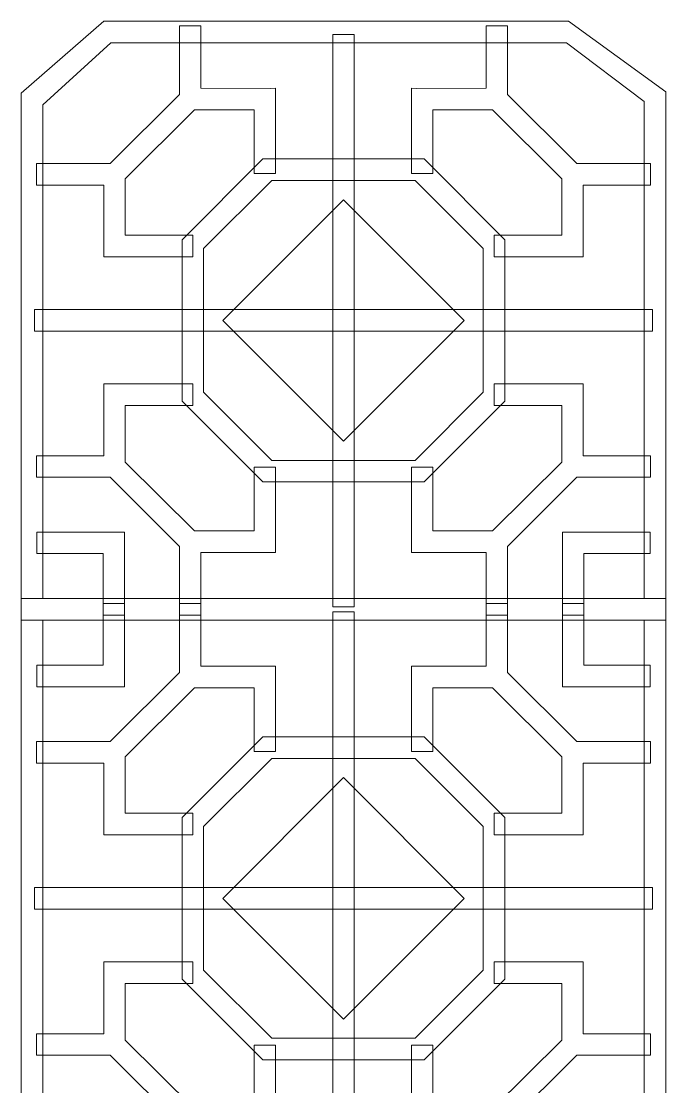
# Model space of a CAD drawing. Header units: centimetres. Extents: x -47 to 6, y -113 to 82.
# Drawn here: x -47.3 to 6.5, y -7.1 to 81.8 of the extents above; entities that cross this region are included whole.
import ezdxf

# ---------------------------------------------------------------- set-up
doc = ezdxf.new("R2010")
doc.units = ezdxf.units.CM
doc.header["$MEASUREMENT"] = 0
doc.layers.add('layer 1', color=7, linetype='Continuous')

msp = doc.modelspace()

# ---------------------------------------------------------------- linework, layer by layer
at = {"layer": 'layer 1', "color": 250, "lineweight": 9}
for points, knots in [([(-40.44845, 81.8181), (-40.44845, 81.8181), (-1.64592, 81.8181), (-1.64592, 81.8181), (-1.64592, 81.8181), (-1.64592, 81.8181), (6.48344, 75.93014), (6.48344, 75.93014), (6.48344, 75.93014), (6.48344, 75.93014), (6.48344, 31.83035), (6.48344, 31.83035), (6.48344, 31.83035), (6.48344, 31.83035), (-47.32773, 31.83035), (-47.32773, 31.83035), (-47.32773, 31.83035), (-47.32773, 31.83035), (-47.32773, 75.80615), (-47.32773, 75.80615), (-47.32773, 75.80615), (-47.32773, 75.80615), (-40.44845, 81.8181), (-40.44845, 81.8181)], [0, 0, 0, 0, 0.14285714, 0.14285714, 0.14285714, 0.14285714, 0.28571429, 0.28571429, 0.28571429, 0.28571429, 0.42857143, 0.42857143, 0.42857143, 0.42857143, 0.57142857, 0.57142857, 0.57142857, 0.57142857, 0.71428571, 0.71428571, 0.71428571, 0.71428571, 1, 1, 1, 1]), ([(-32.32628, 81.45212), (-32.32628, 81.45212), (-32.32628, 76.22364), (-32.32628, 76.22364), (-32.32628, 76.22364), (-32.32628, 76.22364), (-26.51438, 76.22304), (-26.51438, 76.22304), (-26.51438, 76.22304), (-26.51438, 76.22304), (-26.0885, 76.22364), (-26.0885, 76.22364), (-26.0885, 76.22364), (-26.0885, 76.22364), (-26.0885, 74.53212), (-26.0885, 74.53212), (-26.0885, 74.53212), (-26.0885, 74.53212), (-26.0885, 74.42551), (-26.0885, 74.42551), (-26.0885, 74.42551), (-26.0885, 74.42551), (-26.0891, 69.11017), (-26.0891, 69.11017), (-26.0891, 69.11017), (-26.0891, 69.11017), (-27.88664, 69.10778), (-27.88664, 69.10778), (-27.88664, 69.10778), (-27.88664, 69.10778), (-27.88604, 74.42551), (-27.88604, 74.42551), (-27.88604, 74.42551), (-27.88604, 74.42551), (-32.86836, 74.4261), (-32.86836, 74.4261), (-32.86836, 74.4261), (-32.86836, 74.4261), (-38.64252, 68.67531), (-38.64252, 68.67531), (-38.64252, 68.67531), (-38.64252, 68.67531), (-38.64312, 63.95476), (-38.64312, 63.95476), (-38.64312, 63.95476), (-38.64312, 63.95476), (-33.01451, 63.95416), (-33.01451, 63.95416), (-33.01451, 63.95416), (-33.01451, 63.95416), (-33.01211, 62.15663), (-33.01211, 62.15663), (-33.01211, 62.15663), (-33.01211, 62.15663), (-40.01658, 62.15723), (-40.01658, 62.15723), (-40.01658, 62.15723), (-40.01658, 62.15723), (-40.44066, 62.15663), (-40.44066, 62.15663), (-40.44066, 62.15663), (-40.44066, 62.15663), (-40.44066, 63.85414), (-40.44066, 63.85414), (-40.44066, 63.85414), (-40.44066, 63.85414), (-40.44066, 63.95476), (-40.44066, 63.95476), (-40.44066, 63.95476), (-40.44066, 63.95476), (-40.44006, 68.14641), (-40.44006, 68.14641), (-40.44006, 68.14641), (-40.44006, 68.14641), (-46.0555, 68.14641), (-46.0555, 68.14641), (-46.0555, 68.14641), (-46.0555, 68.14641), (-46.0555, 69.94335), (-46.0555, 69.94335), (-46.0555, 69.94335), (-46.0555, 69.94335), (-39.91356, 69.94335), (-39.91356, 69.94335), (-39.91356, 69.94335), (-39.91356, 69.94335), (-34.12382, 75.70852), (-34.12382, 75.70852), (-34.12382, 75.70852), (-34.12382, 75.70852), (-34.12322, 81.45032), (-34.12322, 81.45032), (-34.12322, 81.45032), (-34.12322, 81.45032), (-32.32628, 81.45212), (-32.32628, 81.45212)], [0, 0, 0, 0, 0.04, 0.04, 0.04, 0.04, 0.08, 0.08, 0.08, 0.08, 0.12, 0.12, 0.12, 0.12, 0.16, 0.16, 0.16, 0.16, 0.2, 0.2, 0.2, 0.2, 0.24, 0.24, 0.24, 0.24, 0.28, 0.28, 0.28, 0.28, 0.32, 0.32, 0.32, 0.32, 0.36, 0.36, 0.36, 0.36, 0.4, 0.4, 0.4, 0.4, 0.44, 0.44, 0.44, 0.44, 0.48, 0.48, 0.48, 0.48, 0.52, 0.52, 0.52, 0.52, 0.56, 0.56, 0.56, 0.56, 0.6, 0.6, 0.6, 0.6, 0.64, 0.64, 0.64, 0.64, 0.68, 0.68, 0.68, 0.68, 0.72, 0.72, 0.72, 0.72, 0.76, 0.76, 0.76, 0.76, 0.8, 0.8, 0.8, 0.8, 0.84, 0.84, 0.84, 0.84, 0.88, 0.88, 0.88, 0.88, 0.92, 0.92, 0.92, 0.92, 1, 1, 1, 1]), ([(-8.51802, 81.45212), (-8.51802, 81.45212), (-8.51802, 76.22364), (-8.51802, 76.22364), (-8.51802, 76.22364), (-8.51802, 76.22364), (-14.32992, 76.22304), (-14.32992, 76.22304), (-14.32992, 76.22304), (-14.32992, 76.22304), (-14.7558, 76.22364), (-14.7558, 76.22364), (-14.7558, 76.22364), (-14.7558, 76.22364), (-14.7558, 74.53212), (-14.7558, 74.53212), (-14.7558, 74.53212), (-14.7558, 74.53212), (-14.7558, 74.42551), (-14.7558, 74.42551), (-14.7558, 74.42551), (-14.7558, 74.42551), (-14.7552, 69.11017), (-14.7552, 69.11017), (-14.7552, 69.11017), (-14.7552, 69.11017), (-12.95766, 69.10778), (-12.95766, 69.10778), (-12.95766, 69.10778), (-12.95766, 69.10778), (-12.95826, 74.42551), (-12.95826, 74.42551), (-12.95826, 74.42551), (-12.95826, 74.42551), (-7.97594, 74.4261), (-7.97594, 74.4261), (-7.97594, 74.4261), (-7.97594, 74.4261), (-2.20177, 68.67531), (-2.20177, 68.67531), (-2.20177, 68.67531), (-2.20177, 68.67531), (-2.20118, 63.95476), (-2.20118, 63.95476), (-2.20118, 63.95476), (-2.20118, 63.95476), (-7.82979, 63.95416), (-7.82979, 63.95416), (-7.82979, 63.95416), (-7.82979, 63.95416), (-7.83219, 62.15663), (-7.83219, 62.15663), (-7.83219, 62.15663), (-7.83219, 62.15663), (-0.82771, 62.15723), (-0.82771, 62.15723), (-0.82771, 62.15723), (-0.82771, 62.15723), (-0.40364, 62.15663), (-0.40364, 62.15663), (-0.40364, 62.15663), (-0.40364, 62.15663), (-0.40364, 63.85414), (-0.40364, 63.85414), (-0.40364, 63.85414), (-0.40364, 63.85414), (-0.40364, 63.95476), (-0.40364, 63.95476), (-0.40364, 63.95476), (-0.40364, 63.95476), (-0.40424, 68.14641), (-0.40424, 68.14641), (-0.40424, 68.14641), (-0.40424, 68.14641), (5.2112, 68.14641), (5.2112, 68.14641), (5.2112, 68.14641), (5.2112, 68.14641), (5.2112, 69.94335), (5.2112, 69.94335), (5.2112, 69.94335), (5.2112, 69.94335), (-0.93074, 69.94335), (-0.93074, 69.94335), (-0.93074, 69.94335), (-0.93074, 69.94335), (-6.72048, 75.70852), (-6.72048, 75.70852), (-6.72048, 75.70852), (-6.72048, 75.70852), (-6.72108, 81.45032), (-6.72108, 81.45032), (-6.72108, 81.45032), (-6.72108, 81.45032), (-8.51802, 81.45212), (-8.51802, 81.45212)], [0, 0, 0, 0, 0.04, 0.04, 0.04, 0.04, 0.08, 0.08, 0.08, 0.08, 0.12, 0.12, 0.12, 0.12, 0.16, 0.16, 0.16, 0.16, 0.2, 0.2, 0.2, 0.2, 0.24, 0.24, 0.24, 0.24, 0.28, 0.28, 0.28, 0.28, 0.32, 0.32, 0.32, 0.32, 0.36, 0.36, 0.36, 0.36, 0.4, 0.4, 0.4, 0.4, 0.44, 0.44, 0.44, 0.44, 0.48, 0.48, 0.48, 0.48, 0.52, 0.52, 0.52, 0.52, 0.56, 0.56, 0.56, 0.56, 0.6, 0.6, 0.6, 0.6, 0.64, 0.64, 0.64, 0.64, 0.68, 0.68, 0.68, 0.68, 0.72, 0.72, 0.72, 0.72, 0.76, 0.76, 0.76, 0.76, 0.8, 0.8, 0.8, 0.8, 0.84, 0.84, 0.84, 0.84, 0.88, 0.88, 0.88, 0.88, 0.92, 0.92, 0.92, 0.92, 1, 1, 1, 1]), ([(-19.52349, 80.70813), (-19.52349, 80.70813), (-21.32043, 80.70813), (-21.32043, 80.70813), (-21.32043, 80.70813), (-21.32043, 80.70813), (-21.32043, 32.9396), (-21.32043, 32.9396), (-21.32043, 32.9396), (-21.32043, 32.9396), (-19.52349, 32.9396), (-19.52349, 32.9396), (-19.52349, 32.9396), (-19.52349, 32.9396), (-19.52349, 80.70813), (-19.52349, 80.70813)], [0, 0, 0, 0, 0.2, 0.2, 0.2, 0.2, 0.4, 0.4, 0.4, 0.4, 0.6, 0.6, 0.6, 0.6, 1, 1, 1, 1]), ([(-39.84887, 80.02116), (-39.84887, 80.02116), (-1.78788, 80.02116), (-1.78788, 80.02116), (-1.78788, 80.02116), (-1.78788, 80.02116), (4.6865, 75.12092), (4.6865, 75.12092), (4.6865, 75.12092), (4.6865, 75.12092), (4.6865, 33.62729), (4.6865, 33.62729), (4.6865, 33.62729), (4.6865, 33.62729), (-45.53079, 33.62729), (-45.53079, 33.62729), (-45.53079, 33.62729), (-45.53079, 33.62729), (-45.53079, 74.84659), (-45.53079, 74.84659), (-45.53079, 74.84659), (-45.53079, 74.84659), (-39.84887, 80.02116), (-39.84887, 80.02116)], [0, 0, 0, 0, 0.14285714, 0.14285714, 0.14285714, 0.14285714, 0.28571429, 0.28571429, 0.28571429, 0.28571429, 0.42857143, 0.42857143, 0.42857143, 0.42857143, 0.57142857, 0.57142857, 0.57142857, 0.57142857, 0.71428571, 0.71428571, 0.71428571, 0.71428571, 1, 1, 1, 1]), ([(-27.16427, 70.3273), (-27.16427, 70.3273), (-13.68722, 70.3273), (-13.68722, 70.3273), (-13.68722, 70.3273), (-13.68722, 70.3273), (-6.94869, 63.58879), (-6.94869, 63.58879), (-6.94869, 63.58879), (-6.94869, 63.58879), (-6.94869, 50.11177), (-6.94869, 50.11177), (-6.94869, 50.11177), (-6.94869, 50.11177), (-13.68722, 43.37327), (-13.68722, 43.37327), (-13.68722, 43.37327), (-13.68722, 43.37327), (-27.16427, 43.37327), (-27.16427, 43.37327), (-27.16427, 43.37327), (-27.16427, 43.37327), (-33.90279, 50.11177), (-33.90279, 50.11177), (-33.90279, 50.11177), (-33.90279, 50.11177), (-33.90279, 63.58879), (-33.90279, 63.58879), (-33.90279, 63.58879), (-33.90279, 63.58879), (-27.16427, 70.3273), (-27.16427, 70.3273)], [0, 0, 0, 0, 0.11111111, 0.11111111, 0.11111111, 0.11111111, 0.22222222, 0.22222222, 0.22222222, 0.22222222, 0.33333333, 0.33333333, 0.33333333, 0.33333333, 0.44444444, 0.44444444, 0.44444444, 0.44444444, 0.55555556, 0.55555556, 0.55555556, 0.55555556, 0.66666667, 0.66666667, 0.66666667, 0.66666667, 0.77777778, 0.77777778, 0.77777778, 0.77777778, 1, 1, 1, 1]), ([(-26.41974, 68.53036), (-26.41974, 68.53036), (-14.43175, 68.53036), (-14.43175, 68.53036), (-14.43175, 68.53036), (-14.43175, 68.53036), (-8.74563, 62.84426), (-8.74563, 62.84426), (-8.74563, 62.84426), (-8.74563, 62.84426), (-8.74563, 50.8563), (-8.74563, 50.8563), (-8.74563, 50.8563), (-8.74563, 50.8563), (-14.43175, 45.1702), (-14.43175, 45.1702), (-14.43175, 45.1702), (-14.43175, 45.1702), (-26.41974, 45.1702), (-26.41974, 45.1702), (-26.41974, 45.1702), (-26.41974, 45.1702), (-32.10585, 50.8563), (-32.10585, 50.8563), (-32.10585, 50.8563), (-32.10585, 50.8563), (-32.10585, 62.84426), (-32.10585, 62.84426), (-32.10585, 62.84426), (-32.10585, 62.84426), (-26.41974, 68.53036), (-26.41974, 68.53036)], [0, 0, 0, 0, 0.11111111, 0.11111111, 0.11111111, 0.11111111, 0.22222222, 0.22222222, 0.22222222, 0.22222222, 0.33333333, 0.33333333, 0.33333333, 0.33333333, 0.44444444, 0.44444444, 0.44444444, 0.44444444, 0.55555556, 0.55555556, 0.55555556, 0.55555556, 0.66666667, 0.66666667, 0.66666667, 0.66666667, 0.77777778, 0.77777778, 0.77777778, 0.77777778, 1, 1, 1, 1]), ([(-20.42574, 66.92872), (-20.42574, 66.92872), (-10.3478, 56.8508), (-10.3478, 56.8508), (-10.3478, 56.8508), (-10.3478, 56.8508), (-20.42574, 46.77289), (-20.42574, 46.77289), (-20.42574, 46.77289), (-20.42574, 46.77289), (-30.50368, 56.8508), (-30.50368, 56.8508), (-30.50368, 56.8508), (-30.50368, 56.8508), (-20.42574, 66.92872), (-20.42574, 66.92872)], [0, 0, 0, 0, 0.2, 0.2, 0.2, 0.2, 0.4, 0.4, 0.4, 0.4, 0.6, 0.6, 0.6, 0.6, 1, 1, 1, 1]), ([(5.37164, 55.95163), (5.37164, 55.95163), (5.37164, 57.74857), (5.37164, 57.74857), (5.37164, 57.74857), (5.37164, 57.74857), (-46.22388, 57.74857), (-46.22388, 57.74857), (-46.22388, 57.74857), (-46.22388, 57.74857), (-46.22388, 55.95163), (-46.22388, 55.95163), (-46.22388, 55.95163), (-46.22388, 55.95163), (5.37164, 55.95163), (5.37164, 55.95163)], [0, 0, 0, 0, 0.2, 0.2, 0.2, 0.2, 0.4, 0.4, 0.4, 0.4, 0.6, 0.6, 0.6, 0.6, 1, 1, 1, 1]), ([(-32.32628, 32.24844), (-32.32628, 32.24844), (-32.32628, 37.47692), (-32.32628, 37.47692), (-32.32628, 37.47692), (-32.32628, 37.47692), (-26.51438, 37.47752), (-26.51438, 37.47752), (-26.51438, 37.47752), (-26.51438, 37.47752), (-26.0885, 37.47692), (-26.0885, 37.47692), (-26.0885, 37.47692), (-26.0885, 37.47692), (-26.0885, 39.16844), (-26.0885, 39.16844), (-26.0885, 39.16844), (-26.0885, 39.16844), (-26.0885, 39.27506), (-26.0885, 39.27506), (-26.0885, 39.27506), (-26.0885, 39.27506), (-26.0891, 44.59039), (-26.0891, 44.59039), (-26.0891, 44.59039), (-26.0891, 44.59039), (-27.88664, 44.59279), (-27.88664, 44.59279), (-27.88664, 44.59279), (-27.88664, 44.59279), (-27.88604, 39.27506), (-27.88604, 39.27506), (-27.88604, 39.27506), (-27.88604, 39.27506), (-32.86836, 39.27446), (-32.86836, 39.27446), (-32.86836, 39.27446), (-32.86836, 39.27446), (-38.64252, 45.02525), (-38.64252, 45.02525), (-38.64252, 45.02525), (-38.64252, 45.02525), (-38.64312, 49.7458), (-38.64312, 49.7458), (-38.64312, 49.7458), (-38.64312, 49.7458), (-33.01451, 49.7464), (-33.01451, 49.7464), (-33.01451, 49.7464), (-33.01451, 49.7464), (-33.01211, 51.54393), (-33.01211, 51.54393), (-33.01211, 51.54393), (-33.01211, 51.54393), (-40.01658, 51.54333), (-40.01658, 51.54333), (-40.01658, 51.54333), (-40.01658, 51.54333), (-40.44066, 51.54393), (-40.44066, 51.54393), (-40.44066, 51.54393), (-40.44066, 51.54393), (-40.44066, 49.84643), (-40.44066, 49.84643), (-40.44066, 49.84643), (-40.44066, 49.84643), (-40.44066, 49.7458), (-40.44066, 49.7458), (-40.44066, 49.7458), (-40.44066, 49.7458), (-40.44006, 45.55415), (-40.44006, 45.55415), (-40.44006, 45.55415), (-40.44006, 45.55415), (-46.0555, 45.55415), (-46.0555, 45.55415), (-46.0555, 45.55415), (-46.0555, 45.55415), (-46.0555, 43.75721), (-46.0555, 43.75721), (-46.0555, 43.75721), (-46.0555, 43.75721), (-39.91356, 43.75721), (-39.91356, 43.75721), (-39.91356, 43.75721), (-39.91356, 43.75721), (-34.12382, 37.99204), (-34.12382, 37.99204), (-34.12382, 37.99204), (-34.12382, 37.99204), (-34.12322, 32.25024), (-34.12322, 32.25024), (-34.12322, 32.25024), (-34.12322, 32.25024), (-32.32628, 32.24844), (-32.32628, 32.24844)], [0, 0, 0, 0, 0.04, 0.04, 0.04, 0.04, 0.08, 0.08, 0.08, 0.08, 0.12, 0.12, 0.12, 0.12, 0.16, 0.16, 0.16, 0.16, 0.2, 0.2, 0.2, 0.2, 0.24, 0.24, 0.24, 0.24, 0.28, 0.28, 0.28, 0.28, 0.32, 0.32, 0.32, 0.32, 0.36, 0.36, 0.36, 0.36, 0.4, 0.4, 0.4, 0.4, 0.44, 0.44, 0.44, 0.44, 0.48, 0.48, 0.48, 0.48, 0.52, 0.52, 0.52, 0.52, 0.56, 0.56, 0.56, 0.56, 0.6, 0.6, 0.6, 0.6, 0.64, 0.64, 0.64, 0.64, 0.68, 0.68, 0.68, 0.68, 0.72, 0.72, 0.72, 0.72, 0.76, 0.76, 0.76, 0.76, 0.8, 0.8, 0.8, 0.8, 0.84, 0.84, 0.84, 0.84, 0.88, 0.88, 0.88, 0.88, 0.92, 0.92, 0.92, 0.92, 1, 1, 1, 1]), ([(-8.51802, 32.24844), (-8.51802, 32.24844), (-8.51802, 37.47692), (-8.51802, 37.47692), (-8.51802, 37.47692), (-8.51802, 37.47692), (-14.32992, 37.47752), (-14.32992, 37.47752), (-14.32992, 37.47752), (-14.32992, 37.47752), (-14.7558, 37.47692), (-14.7558, 37.47692), (-14.7558, 37.47692), (-14.7558, 37.47692), (-14.7558, 39.16844), (-14.7558, 39.16844), (-14.7558, 39.16844), (-14.7558, 39.16844), (-14.7558, 39.27506), (-14.7558, 39.27506), (-14.7558, 39.27506), (-14.7558, 39.27506), (-14.7552, 44.59039), (-14.7552, 44.59039), (-14.7552, 44.59039), (-14.7552, 44.59039), (-12.95766, 44.59279), (-12.95766, 44.59279), (-12.95766, 44.59279), (-12.95766, 44.59279), (-12.95826, 39.27506), (-12.95826, 39.27506), (-12.95826, 39.27506), (-12.95826, 39.27506), (-7.97594, 39.27446), (-7.97594, 39.27446), (-7.97594, 39.27446), (-7.97594, 39.27446), (-2.20177, 45.02525), (-2.20177, 45.02525), (-2.20177, 45.02525), (-2.20177, 45.02525), (-2.20118, 49.7458), (-2.20118, 49.7458), (-2.20118, 49.7458), (-2.20118, 49.7458), (-7.82979, 49.7464), (-7.82979, 49.7464), (-7.82979, 49.7464), (-7.82979, 49.7464), (-7.83219, 51.54393), (-7.83219, 51.54393), (-7.83219, 51.54393), (-7.83219, 51.54393), (-0.82771, 51.54333), (-0.82771, 51.54333), (-0.82771, 51.54333), (-0.82771, 51.54333), (-0.40364, 51.54393), (-0.40364, 51.54393), (-0.40364, 51.54393), (-0.40364, 51.54393), (-0.40364, 49.84643), (-0.40364, 49.84643), (-0.40364, 49.84643), (-0.40364, 49.84643), (-0.40364, 49.7458), (-0.40364, 49.7458), (-0.40364, 49.7458), (-0.40364, 49.7458), (-0.40424, 45.55415), (-0.40424, 45.55415), (-0.40424, 45.55415), (-0.40424, 45.55415), (5.2112, 45.55415), (5.2112, 45.55415), (5.2112, 45.55415), (5.2112, 45.55415), (5.2112, 43.75721), (5.2112, 43.75721), (5.2112, 43.75721), (5.2112, 43.75721), (-0.93074, 43.75721), (-0.93074, 43.75721), (-0.93074, 43.75721), (-0.93074, 43.75721), (-6.72048, 37.99204), (-6.72048, 37.99204), (-6.72048, 37.99204), (-6.72048, 37.99204), (-6.72108, 32.25024), (-6.72108, 32.25024), (-6.72108, 32.25024), (-6.72108, 32.25024), (-8.51802, 32.24844), (-8.51802, 32.24844)], [0, 0, 0, 0, 0.04, 0.04, 0.04, 0.04, 0.08, 0.08, 0.08, 0.08, 0.12, 0.12, 0.12, 0.12, 0.16, 0.16, 0.16, 0.16, 0.2, 0.2, 0.2, 0.2, 0.24, 0.24, 0.24, 0.24, 0.28, 0.28, 0.28, 0.28, 0.32, 0.32, 0.32, 0.32, 0.36, 0.36, 0.36, 0.36, 0.4, 0.4, 0.4, 0.4, 0.44, 0.44, 0.44, 0.44, 0.48, 0.48, 0.48, 0.48, 0.52, 0.52, 0.52, 0.52, 0.56, 0.56, 0.56, 0.56, 0.6, 0.6, 0.6, 0.6, 0.64, 0.64, 0.64, 0.64, 0.68, 0.68, 0.68, 0.68, 0.72, 0.72, 0.72, 0.72, 0.76, 0.76, 0.76, 0.76, 0.8, 0.8, 0.8, 0.8, 0.84, 0.84, 0.84, 0.84, 0.88, 0.88, 0.88, 0.88, 0.92, 0.92, 0.92, 0.92, 1, 1, 1, 1]), ([(-46.01896, 37.38768), (-46.01896, 37.38768), (-40.50355, 37.38768), (-40.50355, 37.38768), (-40.50355, 37.38768), (-40.50355, 37.38768), (-40.50355, 32.25024), (-40.50355, 32.25024), (-40.50355, 32.25024), (-40.50355, 32.25024), (-38.70661, 32.24844), (-38.70661, 32.24844), (-38.70661, 32.24844), (-38.70661, 32.24844), (-38.70661, 37.98665), (-38.70661, 37.98665), (-38.70661, 37.98665), (-38.70661, 37.98665), (-38.70542, 39.18461), (-38.70542, 39.18461), (-38.70542, 39.18461), (-38.70542, 39.18461), (-40.50355, 39.18461), (-40.50355, 39.18461), (-40.50355, 39.18461), (-40.50355, 39.18461), (-46.01717, 39.18461), (-46.01717, 39.18461), (-46.01717, 39.18461), (-46.01717, 39.18461), (-46.01896, 37.38768), (-46.01896, 37.38768)], [0, 0, 0, 0, 0.11111111, 0.11111111, 0.11111111, 0.11111111, 0.22222222, 0.22222222, 0.22222222, 0.22222222, 0.33333333, 0.33333333, 0.33333333, 0.33333333, 0.44444444, 0.44444444, 0.44444444, 0.44444444, 0.55555556, 0.55555556, 0.55555556, 0.55555556, 0.66666667, 0.66666667, 0.66666667, 0.66666667, 0.77777778, 0.77777778, 0.77777778, 0.77777778, 1, 1, 1, 1]), ([(5.17466, 37.38768), (5.17466, 37.38768), (-0.34074, 37.38768), (-0.34074, 37.38768), (-0.34074, 37.38768), (-0.34074, 37.38768), (-0.34074, 32.25024), (-0.34074, 32.25024), (-0.34074, 32.25024), (-0.34074, 32.25024), (-2.13768, 32.24844), (-2.13768, 32.24844), (-2.13768, 32.24844), (-2.13768, 32.24844), (-2.13768, 37.98665), (-2.13768, 37.98665), (-2.13768, 37.98665), (-2.13768, 37.98665), (-2.13888, 39.18461), (-2.13888, 39.18461), (-2.13888, 39.18461), (-2.13888, 39.18461), (-0.34074, 39.18461), (-0.34074, 39.18461), (-0.34074, 39.18461), (-0.34074, 39.18461), (5.17287, 39.18461), (5.17287, 39.18461), (5.17287, 39.18461), (5.17287, 39.18461), (5.17466, 37.38768), (5.17466, 37.38768)], [0, 0, 0, 0, 0.11111111, 0.11111111, 0.11111111, 0.11111111, 0.22222222, 0.22222222, 0.22222222, 0.22222222, 0.33333333, 0.33333333, 0.33333333, 0.33333333, 0.44444444, 0.44444444, 0.44444444, 0.44444444, 0.55555556, 0.55555556, 0.55555556, 0.55555556, 0.66666667, 0.66666667, 0.66666667, 0.66666667, 0.77777778, 0.77777778, 0.77777778, 0.77777778, 1, 1, 1, 1]), ([(-47.32773, -16.36105), (-47.32773, -16.36105), (6.48344, -16.36105), (6.48344, -16.36105), (6.48344, -16.36105), (6.48344, -16.36105), (6.48344, 33.62669), (6.48344, 33.62669), (6.48344, 33.62669), (6.48344, 33.62669), (-47.32773, 33.62669), (-47.32773, 33.62669), (-47.32773, 33.62669), (-47.32773, 33.62669), (-47.32773, -16.36105), (-47.32773, -16.36105)], [0, 0, 0, 0, 0.2, 0.2, 0.2, 0.2, 0.4, 0.4, 0.4, 0.4, 0.6, 0.6, 0.6, 0.6, 1, 1, 1, 1]), ([(-32.32628, 33.2086), (-32.32628, 33.2086), (-32.32628, 27.98012), (-32.32628, 27.98012), (-32.32628, 27.98012), (-32.32628, 27.98012), (-26.51438, 27.97952), (-26.51438, 27.97952), (-26.51438, 27.97952), (-26.51438, 27.97952), (-26.0885, 27.98012), (-26.0885, 27.98012), (-26.0885, 27.98012), (-26.0885, 27.98012), (-26.0885, 26.28861), (-26.0885, 26.28861), (-26.0885, 26.28861), (-26.0885, 26.28861), (-26.0885, 26.18199), (-26.0885, 26.18199), (-26.0885, 26.18199), (-26.0885, 26.18199), (-26.0891, 20.86665), (-26.0891, 20.86665), (-26.0891, 20.86665), (-26.0891, 20.86665), (-27.88664, 20.86426), (-27.88664, 20.86426), (-27.88664, 20.86426), (-27.88664, 20.86426), (-27.88604, 26.18199), (-27.88604, 26.18199), (-27.88604, 26.18199), (-27.88604, 26.18199), (-32.86836, 26.18259), (-32.86836, 26.18259), (-32.86836, 26.18259), (-32.86836, 26.18259), (-38.64252, 20.43179), (-38.64252, 20.43179), (-38.64252, 20.43179), (-38.64252, 20.43179), (-38.64312, 15.71125), (-38.64312, 15.71125), (-38.64312, 15.71125), (-38.64312, 15.71125), (-33.01451, 15.71065), (-33.01451, 15.71065), (-33.01451, 15.71065), (-33.01451, 15.71065), (-33.01211, 13.91311), (-33.01211, 13.91311), (-33.01211, 13.91311), (-33.01211, 13.91311), (-40.01658, 13.91371), (-40.01658, 13.91371), (-40.01658, 13.91371), (-40.01658, 13.91371), (-40.44066, 13.91311), (-40.44066, 13.91311), (-40.44066, 13.91311), (-40.44066, 13.91311), (-40.44066, 15.61062), (-40.44066, 15.61062), (-40.44066, 15.61062), (-40.44066, 15.61062), (-40.44066, 15.71125), (-40.44066, 15.71125), (-40.44066, 15.71125), (-40.44066, 15.71125), (-40.44006, 19.9029), (-40.44006, 19.9029), (-40.44006, 19.9029), (-40.44006, 19.9029), (-46.0555, 19.9029), (-46.0555, 19.9029), (-46.0555, 19.9029), (-46.0555, 19.9029), (-46.0555, 21.69983), (-46.0555, 21.69983), (-46.0555, 21.69983), (-46.0555, 21.69983), (-39.91356, 21.69983), (-39.91356, 21.69983), (-39.91356, 21.69983), (-39.91356, 21.69983), (-34.12382, 27.465), (-34.12382, 27.465), (-34.12382, 27.465), (-34.12382, 27.465), (-34.12322, 33.20681), (-34.12322, 33.20681), (-34.12322, 33.20681), (-34.12322, 33.20681), (-32.32628, 33.2086), (-32.32628, 33.2086)], [0, 0, 0, 0, 0.04, 0.04, 0.04, 0.04, 0.08, 0.08, 0.08, 0.08, 0.12, 0.12, 0.12, 0.12, 0.16, 0.16, 0.16, 0.16, 0.2, 0.2, 0.2, 0.2, 0.24, 0.24, 0.24, 0.24, 0.28, 0.28, 0.28, 0.28, 0.32, 0.32, 0.32, 0.32, 0.36, 0.36, 0.36, 0.36, 0.4, 0.4, 0.4, 0.4, 0.44, 0.44, 0.44, 0.44, 0.48, 0.48, 0.48, 0.48, 0.52, 0.52, 0.52, 0.52, 0.56, 0.56, 0.56, 0.56, 0.6, 0.6, 0.6, 0.6, 0.64, 0.64, 0.64, 0.64, 0.68, 0.68, 0.68, 0.68, 0.72, 0.72, 0.72, 0.72, 0.76, 0.76, 0.76, 0.76, 0.8, 0.8, 0.8, 0.8, 0.84, 0.84, 0.84, 0.84, 0.88, 0.88, 0.88, 0.88, 0.92, 0.92, 0.92, 0.92, 1, 1, 1, 1]), ([(-46.01896, 28.06937), (-46.01896, 28.06937), (-40.50355, 28.06937), (-40.50355, 28.06937), (-40.50355, 28.06937), (-40.50355, 28.06937), (-40.50355, 33.20681), (-40.50355, 33.20681), (-40.50355, 33.20681), (-40.50355, 33.20681), (-38.70661, 33.2086), (-38.70661, 33.2086), (-38.70661, 33.2086), (-38.70661, 33.2086), (-38.70661, 27.47039), (-38.70661, 27.47039), (-38.70661, 27.47039), (-38.70661, 27.47039), (-38.70542, 26.27243), (-38.70542, 26.27243), (-38.70542, 26.27243), (-38.70542, 26.27243), (-40.50355, 26.27243), (-40.50355, 26.27243), (-40.50355, 26.27243), (-40.50355, 26.27243), (-46.01717, 26.27243), (-46.01717, 26.27243), (-46.01717, 26.27243), (-46.01717, 26.27243), (-46.01896, 28.06937), (-46.01896, 28.06937)], [0, 0, 0, 0, 0.11111111, 0.11111111, 0.11111111, 0.11111111, 0.22222222, 0.22222222, 0.22222222, 0.22222222, 0.33333333, 0.33333333, 0.33333333, 0.33333333, 0.44444444, 0.44444444, 0.44444444, 0.44444444, 0.55555556, 0.55555556, 0.55555556, 0.55555556, 0.66666667, 0.66666667, 0.66666667, 0.66666667, 0.77777778, 0.77777778, 0.77777778, 0.77777778, 1, 1, 1, 1]), ([(-8.51802, 33.2086), (-8.51802, 33.2086), (-8.51802, 27.98012), (-8.51802, 27.98012), (-8.51802, 27.98012), (-8.51802, 27.98012), (-14.32992, 27.97952), (-14.32992, 27.97952), (-14.32992, 27.97952), (-14.32992, 27.97952), (-14.7558, 27.98012), (-14.7558, 27.98012), (-14.7558, 27.98012), (-14.7558, 27.98012), (-14.7558, 26.28861), (-14.7558, 26.28861), (-14.7558, 26.28861), (-14.7558, 26.28861), (-14.7558, 26.18199), (-14.7558, 26.18199), (-14.7558, 26.18199), (-14.7558, 26.18199), (-14.7552, 20.86665), (-14.7552, 20.86665), (-14.7552, 20.86665), (-14.7552, 20.86665), (-12.95766, 20.86426), (-12.95766, 20.86426), (-12.95766, 20.86426), (-12.95766, 20.86426), (-12.95826, 26.18199), (-12.95826, 26.18199), (-12.95826, 26.18199), (-12.95826, 26.18199), (-7.97594, 26.18259), (-7.97594, 26.18259), (-7.97594, 26.18259), (-7.97594, 26.18259), (-2.20177, 20.43179), (-2.20177, 20.43179), (-2.20177, 20.43179), (-2.20177, 20.43179), (-2.20118, 15.71125), (-2.20118, 15.71125), (-2.20118, 15.71125), (-2.20118, 15.71125), (-7.82979, 15.71065), (-7.82979, 15.71065), (-7.82979, 15.71065), (-7.82979, 15.71065), (-7.83219, 13.91311), (-7.83219, 13.91311), (-7.83219, 13.91311), (-7.83219, 13.91311), (-0.82771, 13.91371), (-0.82771, 13.91371), (-0.82771, 13.91371), (-0.82771, 13.91371), (-0.40364, 13.91311), (-0.40364, 13.91311), (-0.40364, 13.91311), (-0.40364, 13.91311), (-0.40364, 15.61062), (-0.40364, 15.61062), (-0.40364, 15.61062), (-0.40364, 15.61062), (-0.40364, 15.71125), (-0.40364, 15.71125), (-0.40364, 15.71125), (-0.40364, 15.71125), (-0.40424, 19.9029), (-0.40424, 19.9029), (-0.40424, 19.9029), (-0.40424, 19.9029), (5.2112, 19.9029), (5.2112, 19.9029), (5.2112, 19.9029), (5.2112, 19.9029), (5.2112, 21.69983), (5.2112, 21.69983), (5.2112, 21.69983), (5.2112, 21.69983), (-0.93074, 21.69983), (-0.93074, 21.69983), (-0.93074, 21.69983), (-0.93074, 21.69983), (-6.72048, 27.465), (-6.72048, 27.465), (-6.72048, 27.465), (-6.72048, 27.465), (-6.72108, 33.20681), (-6.72108, 33.20681), (-6.72108, 33.20681), (-6.72108, 33.20681), (-8.51802, 33.2086), (-8.51802, 33.2086)], [0, 0, 0, 0, 0.04, 0.04, 0.04, 0.04, 0.08, 0.08, 0.08, 0.08, 0.12, 0.12, 0.12, 0.12, 0.16, 0.16, 0.16, 0.16, 0.2, 0.2, 0.2, 0.2, 0.24, 0.24, 0.24, 0.24, 0.28, 0.28, 0.28, 0.28, 0.32, 0.32, 0.32, 0.32, 0.36, 0.36, 0.36, 0.36, 0.4, 0.4, 0.4, 0.4, 0.44, 0.44, 0.44, 0.44, 0.48, 0.48, 0.48, 0.48, 0.52, 0.52, 0.52, 0.52, 0.56, 0.56, 0.56, 0.56, 0.6, 0.6, 0.6, 0.6, 0.64, 0.64, 0.64, 0.64, 0.68, 0.68, 0.68, 0.68, 0.72, 0.72, 0.72, 0.72, 0.76, 0.76, 0.76, 0.76, 0.8, 0.8, 0.8, 0.8, 0.84, 0.84, 0.84, 0.84, 0.88, 0.88, 0.88, 0.88, 0.92, 0.92, 0.92, 0.92, 1, 1, 1, 1]), ([(5.17466, 28.06937), (5.17466, 28.06937), (-0.34074, 28.06937), (-0.34074, 28.06937), (-0.34074, 28.06937), (-0.34074, 28.06937), (-0.34074, 33.20681), (-0.34074, 33.20681), (-0.34074, 33.20681), (-0.34074, 33.20681), (-2.13768, 33.2086), (-2.13768, 33.2086), (-2.13768, 33.2086), (-2.13768, 33.2086), (-2.13768, 27.47039), (-2.13768, 27.47039), (-2.13768, 27.47039), (-2.13768, 27.47039), (-2.13888, 26.27243), (-2.13888, 26.27243), (-2.13888, 26.27243), (-2.13888, 26.27243), (-0.34074, 26.27243), (-0.34074, 26.27243), (-0.34074, 26.27243), (-0.34074, 26.27243), (5.17287, 26.27243), (5.17287, 26.27243), (5.17287, 26.27243), (5.17287, 26.27243), (5.17466, 28.06937), (5.17466, 28.06937)], [0, 0, 0, 0, 0.11111111, 0.11111111, 0.11111111, 0.11111111, 0.22222222, 0.22222222, 0.22222222, 0.22222222, 0.33333333, 0.33333333, 0.33333333, 0.33333333, 0.44444444, 0.44444444, 0.44444444, 0.44444444, 0.55555556, 0.55555556, 0.55555556, 0.55555556, 0.66666667, 0.66666667, 0.66666667, 0.66666667, 0.77777778, 0.77777778, 0.77777778, 0.77777778, 1, 1, 1, 1]), ([(-19.52349, -15.25109), (-19.52349, -15.25109), (-21.32043, -15.25109), (-21.32043, -15.25109), (-21.32043, -15.25109), (-21.32043, -15.25109), (-21.32043, 32.51744), (-21.32043, 32.51744), (-21.32043, 32.51744), (-21.32043, 32.51744), (-19.52349, 32.51744), (-19.52349, 32.51744), (-19.52349, 32.51744), (-19.52349, 32.51744), (-19.52349, -15.25109), (-19.52349, -15.25109)], [0, 0, 0, 0, 0.2, 0.2, 0.2, 0.2, 0.4, 0.4, 0.4, 0.4, 0.6, 0.6, 0.6, 0.6, 1, 1, 1, 1]), ([(-45.53079, -14.56412), (-45.53079, -14.56412), (4.6865, -14.56412), (4.6865, -14.56412), (4.6865, -14.56412), (4.6865, -14.56412), (4.6865, 31.82975), (4.6865, 31.82975), (4.6865, 31.82975), (4.6865, 31.82975), (-45.53079, 31.82975), (-45.53079, 31.82975), (-45.53079, 31.82975), (-45.53079, 31.82975), (-45.53079, -14.56412), (-45.53079, -14.56412)], [0, 0, 0, 0, 0.2, 0.2, 0.2, 0.2, 0.4, 0.4, 0.4, 0.4, 0.6, 0.6, 0.6, 0.6, 1, 1, 1, 1]), ([(-27.16427, -4.87025), (-27.16427, -4.87025), (-13.68722, -4.87025), (-13.68722, -4.87025), (-13.68722, -4.87025), (-13.68722, -4.87025), (-6.94869, 1.86826), (-6.94869, 1.86826), (-6.94869, 1.86826), (-6.94869, 1.86826), (-6.94869, 15.34527), (-6.94869, 15.34527), (-6.94869, 15.34527), (-6.94869, 15.34527), (-13.68722, 22.08378), (-13.68722, 22.08378), (-13.68722, 22.08378), (-13.68722, 22.08378), (-27.16427, 22.08378), (-27.16427, 22.08378), (-27.16427, 22.08378), (-27.16427, 22.08378), (-33.90279, 15.34527), (-33.90279, 15.34527), (-33.90279, 15.34527), (-33.90279, 15.34527), (-33.90279, 1.86826), (-33.90279, 1.86826), (-33.90279, 1.86826), (-33.90279, 1.86826), (-27.16427, -4.87025), (-27.16427, -4.87025)], [0, 0, 0, 0, 0.11111111, 0.11111111, 0.11111111, 0.11111111, 0.22222222, 0.22222222, 0.22222222, 0.22222222, 0.33333333, 0.33333333, 0.33333333, 0.33333333, 0.44444444, 0.44444444, 0.44444444, 0.44444444, 0.55555556, 0.55555556, 0.55555556, 0.55555556, 0.66666667, 0.66666667, 0.66666667, 0.66666667, 0.77777778, 0.77777778, 0.77777778, 0.77777778, 1, 1, 1, 1]), ([(-26.41974, -3.07332), (-26.41974, -3.07332), (-14.43175, -3.07332), (-14.43175, -3.07332), (-14.43175, -3.07332), (-14.43175, -3.07332), (-8.74563, 2.61279), (-8.74563, 2.61279), (-8.74563, 2.61279), (-8.74563, 2.61279), (-8.74563, 14.60074), (-8.74563, 14.60074), (-8.74563, 14.60074), (-8.74563, 14.60074), (-14.43175, 20.28684), (-14.43175, 20.28684), (-14.43175, 20.28684), (-14.43175, 20.28684), (-26.41974, 20.28684), (-26.41974, 20.28684), (-26.41974, 20.28684), (-26.41974, 20.28684), (-32.10585, 14.60074), (-32.10585, 14.60074), (-32.10585, 14.60074), (-32.10585, 14.60074), (-32.10585, 2.61279), (-32.10585, 2.61279), (-32.10585, 2.61279), (-32.10585, 2.61279), (-26.41974, -3.07332), (-26.41974, -3.07332)], [0, 0, 0, 0, 0.11111111, 0.11111111, 0.11111111, 0.11111111, 0.22222222, 0.22222222, 0.22222222, 0.22222222, 0.33333333, 0.33333333, 0.33333333, 0.33333333, 0.44444444, 0.44444444, 0.44444444, 0.44444444, 0.55555556, 0.55555556, 0.55555556, 0.55555556, 0.66666667, 0.66666667, 0.66666667, 0.66666667, 0.77777778, 0.77777778, 0.77777778, 0.77777778, 1, 1, 1, 1]), ([(-20.42574, -1.47167), (-20.42574, -1.47167), (-10.3478, 8.60624), (-10.3478, 8.60624), (-10.3478, 8.60624), (-10.3478, 8.60624), (-20.42574, 18.68415), (-20.42574, 18.68415), (-20.42574, 18.68415), (-20.42574, 18.68415), (-30.50368, 8.60624), (-30.50368, 8.60624), (-30.50368, 8.60624), (-30.50368, 8.60624), (-20.42574, -1.47167), (-20.42574, -1.47167)], [0, 0, 0, 0, 0.2, 0.2, 0.2, 0.2, 0.4, 0.4, 0.4, 0.4, 0.6, 0.6, 0.6, 0.6, 1, 1, 1, 1]), ([(5.37164, 9.50542), (5.37164, 9.50542), (5.37164, 7.70848), (5.37164, 7.70848), (5.37164, 7.70848), (5.37164, 7.70848), (-46.22388, 7.70848), (-46.22388, 7.70848), (-46.22388, 7.70848), (-46.22388, 7.70848), (-46.22388, 9.50542), (-46.22388, 9.50542), (-46.22388, 9.50542), (-46.22388, 9.50542), (5.37164, 9.50542), (5.37164, 9.50542)], [0, 0, 0, 0, 0.2, 0.2, 0.2, 0.2, 0.4, 0.4, 0.4, 0.4, 0.6, 0.6, 0.6, 0.6, 1, 1, 1, 1]), ([(-32.32628, -15.99508), (-32.32628, -15.99508), (-32.32628, -10.7666), (-32.32628, -10.7666), (-32.32628, -10.7666), (-32.32628, -10.7666), (-26.51438, -10.766), (-26.51438, -10.766), (-26.51438, -10.766), (-26.51438, -10.766), (-26.0885, -10.7666), (-26.0885, -10.7666), (-26.0885, -10.7666), (-26.0885, -10.7666), (-26.0885, -9.07508), (-26.0885, -9.07508), (-26.0885, -9.07508), (-26.0885, -9.07508), (-26.0885, -8.96846), (-26.0885, -8.96846), (-26.0885, -8.96846), (-26.0885, -8.96846), (-26.0891, -3.65313), (-26.0891, -3.65313), (-26.0891, -3.65313), (-26.0891, -3.65313), (-27.88664, -3.65073), (-27.88664, -3.65073), (-27.88664, -3.65073), (-27.88664, -3.65073), (-27.88604, -8.96846), (-27.88604, -8.96846), (-27.88604, -8.96846), (-27.88604, -8.96846), (-32.86836, -8.96906), (-32.86836, -8.96906), (-32.86836, -8.96906), (-32.86836, -8.96906), (-38.64252, -3.21827), (-38.64252, -3.21827), (-38.64252, -3.21827), (-38.64252, -3.21827), (-38.64312, 1.50228), (-38.64312, 1.50228), (-38.64312, 1.50228), (-38.64312, 1.50228), (-33.01451, 1.50288), (-33.01451, 1.50288), (-33.01451, 1.50288), (-33.01451, 1.50288), (-33.01211, 3.30041), (-33.01211, 3.30041), (-33.01211, 3.30041), (-33.01211, 3.30041), (-40.01658, 3.29981), (-40.01658, 3.29981), (-40.01658, 3.29981), (-40.01658, 3.29981), (-40.44066, 3.30041), (-40.44066, 3.30041), (-40.44066, 3.30041), (-40.44066, 3.30041), (-40.44066, 1.60291), (-40.44066, 1.60291), (-40.44066, 1.60291), (-40.44066, 1.60291), (-40.44066, 1.50228), (-40.44066, 1.50228), (-40.44066, 1.50228), (-40.44066, 1.50228), (-40.44006, -2.68937), (-40.44006, -2.68937), (-40.44006, -2.68937), (-40.44006, -2.68937), (-46.0555, -2.68937), (-46.0555, -2.68937), (-46.0555, -2.68937), (-46.0555, -2.68937), (-46.0555, -4.48631), (-46.0555, -4.48631), (-46.0555, -4.48631), (-46.0555, -4.48631), (-39.91356, -4.48631), (-39.91356, -4.48631), (-39.91356, -4.48631), (-39.91356, -4.48631), (-34.12382, -10.25147), (-34.12382, -10.25147), (-34.12382, -10.25147), (-34.12382, -10.25147), (-34.12322, -15.99328), (-34.12322, -15.99328), (-34.12322, -15.99328), (-34.12322, -15.99328), (-32.32628, -15.99508), (-32.32628, -15.99508)], [0, 0, 0, 0, 0.04, 0.04, 0.04, 0.04, 0.08, 0.08, 0.08, 0.08, 0.12, 0.12, 0.12, 0.12, 0.16, 0.16, 0.16, 0.16, 0.2, 0.2, 0.2, 0.2, 0.24, 0.24, 0.24, 0.24, 0.28, 0.28, 0.28, 0.28, 0.32, 0.32, 0.32, 0.32, 0.36, 0.36, 0.36, 0.36, 0.4, 0.4, 0.4, 0.4, 0.44, 0.44, 0.44, 0.44, 0.48, 0.48, 0.48, 0.48, 0.52, 0.52, 0.52, 0.52, 0.56, 0.56, 0.56, 0.56, 0.6, 0.6, 0.6, 0.6, 0.64, 0.64, 0.64, 0.64, 0.68, 0.68, 0.68, 0.68, 0.72, 0.72, 0.72, 0.72, 0.76, 0.76, 0.76, 0.76, 0.8, 0.8, 0.8, 0.8, 0.84, 0.84, 0.84, 0.84, 0.88, 0.88, 0.88, 0.88, 0.92, 0.92, 0.92, 0.92, 1, 1, 1, 1]), ([(-8.51802, -15.99508), (-8.51802, -15.99508), (-8.51802, -10.7666), (-8.51802, -10.7666), (-8.51802, -10.7666), (-8.51802, -10.7666), (-14.32992, -10.766), (-14.32992, -10.766), (-14.32992, -10.766), (-14.32992, -10.766), (-14.7558, -10.7666), (-14.7558, -10.7666), (-14.7558, -10.7666), (-14.7558, -10.7666), (-14.7558, -9.07508), (-14.7558, -9.07508), (-14.7558, -9.07508), (-14.7558, -9.07508), (-14.7558, -8.96846), (-14.7558, -8.96846), (-14.7558, -8.96846), (-14.7558, -8.96846), (-14.7552, -3.65313), (-14.7552, -3.65313), (-14.7552, -3.65313), (-14.7552, -3.65313), (-12.95766, -3.65073), (-12.95766, -3.65073), (-12.95766, -3.65073), (-12.95766, -3.65073), (-12.95826, -8.96846), (-12.95826, -8.96846), (-12.95826, -8.96846), (-12.95826, -8.96846), (-7.97594, -8.96906), (-7.97594, -8.96906), (-7.97594, -8.96906), (-7.97594, -8.96906), (-2.20177, -3.21827), (-2.20177, -3.21827), (-2.20177, -3.21827), (-2.20177, -3.21827), (-2.20118, 1.50228), (-2.20118, 1.50228), (-2.20118, 1.50228), (-2.20118, 1.50228), (-7.82979, 1.50288), (-7.82979, 1.50288), (-7.82979, 1.50288), (-7.82979, 1.50288), (-7.83219, 3.30041), (-7.83219, 3.30041), (-7.83219, 3.30041), (-7.83219, 3.30041), (-0.82771, 3.29981), (-0.82771, 3.29981), (-0.82771, 3.29981), (-0.82771, 3.29981), (-0.40364, 3.30041), (-0.40364, 3.30041), (-0.40364, 3.30041), (-0.40364, 3.30041), (-0.40364, 1.60291), (-0.40364, 1.60291), (-0.40364, 1.60291), (-0.40364, 1.60291), (-0.40364, 1.50228), (-0.40364, 1.50228), (-0.40364, 1.50228), (-0.40364, 1.50228), (-0.40424, -2.68937), (-0.40424, -2.68937), (-0.40424, -2.68937), (-0.40424, -2.68937), (5.2112, -2.68937), (5.2112, -2.68937), (5.2112, -2.68937), (5.2112, -2.68937), (5.2112, -4.48631), (5.2112, -4.48631), (5.2112, -4.48631), (5.2112, -4.48631), (-0.93074, -4.48631), (-0.93074, -4.48631), (-0.93074, -4.48631), (-0.93074, -4.48631), (-6.72048, -10.25147), (-6.72048, -10.25147), (-6.72048, -10.25147), (-6.72048, -10.25147), (-6.72108, -15.99328), (-6.72108, -15.99328), (-6.72108, -15.99328), (-6.72108, -15.99328), (-8.51802, -15.99508), (-8.51802, -15.99508)], [0, 0, 0, 0, 0.04, 0.04, 0.04, 0.04, 0.08, 0.08, 0.08, 0.08, 0.12, 0.12, 0.12, 0.12, 0.16, 0.16, 0.16, 0.16, 0.2, 0.2, 0.2, 0.2, 0.24, 0.24, 0.24, 0.24, 0.28, 0.28, 0.28, 0.28, 0.32, 0.32, 0.32, 0.32, 0.36, 0.36, 0.36, 0.36, 0.4, 0.4, 0.4, 0.4, 0.44, 0.44, 0.44, 0.44, 0.48, 0.48, 0.48, 0.48, 0.52, 0.52, 0.52, 0.52, 0.56, 0.56, 0.56, 0.56, 0.6, 0.6, 0.6, 0.6, 0.64, 0.64, 0.64, 0.64, 0.68, 0.68, 0.68, 0.68, 0.72, 0.72, 0.72, 0.72, 0.76, 0.76, 0.76, 0.76, 0.8, 0.8, 0.8, 0.8, 0.84, 0.84, 0.84, 0.84, 0.88, 0.88, 0.88, 0.88, 0.92, 0.92, 0.92, 0.92, 1, 1, 1, 1])]:
    msp.add_open_spline(points, degree=3, knots=knots, dxfattribs=at)

doc.saveas('drawing.dxf')
